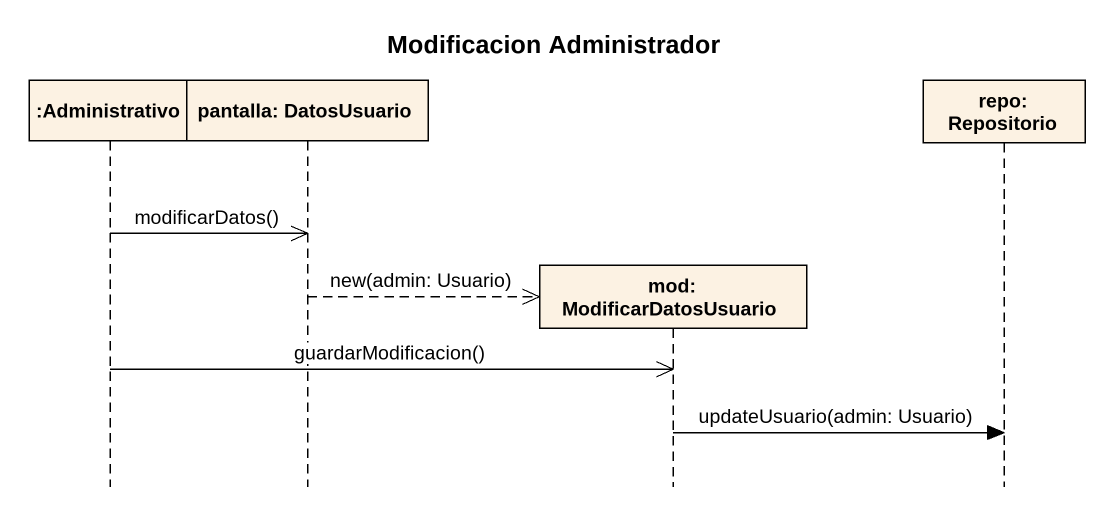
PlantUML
@startuml
title Modificacion Administrador
hide footbox
participant ":Administrativo" as Administrativo
participant "pantalla: DatosUsuario" as pantalla_DatosUsuario
participant "mod: ModificarDatosUsuario" as mod_ModificarDatosUsuario
participant "repo: Repositorio" as repo_Repositorio

Administrativo ->> pantalla_DatosUsuario : modificarDatos()
pantalla_DatosUsuario -->> mod_ModificarDatosUsuario ** : new(admin: Usuario)
Administrativo ->> mod_ModificarDatosUsuario : guardarModificacion()
mod_ModificarDatosUsuario -> repo_Repositorio : updateUsuario(admin: Usuario)
@enduml
